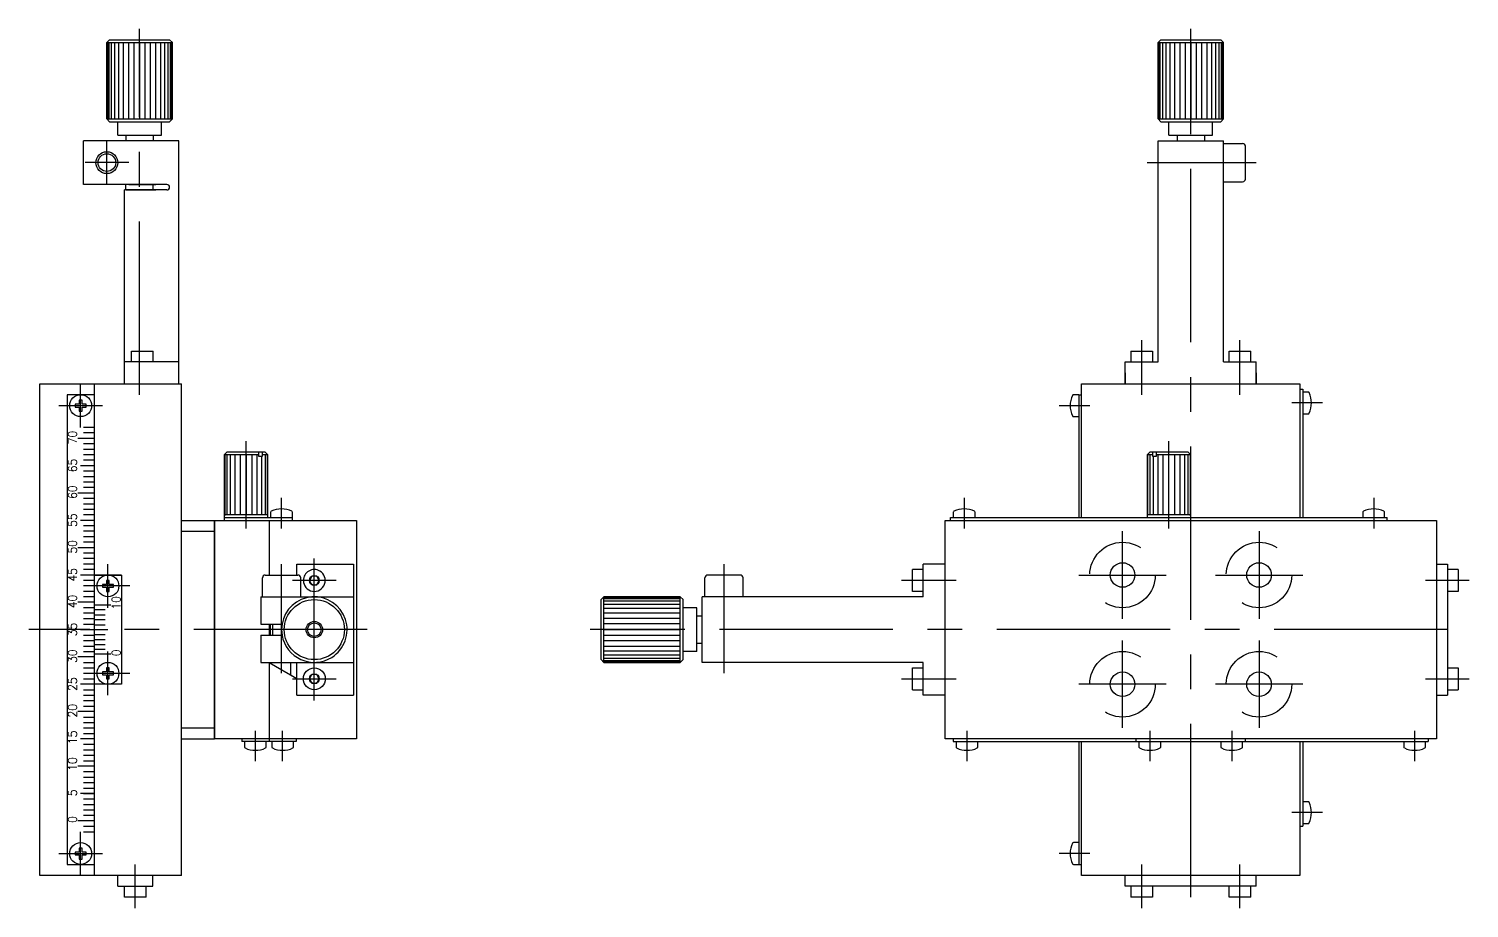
# Model space of a CAD drawing. Extents: x -135 to 410, y -135 to 204.
# Drawn here: x 145.9 to 409.8, y -51 to 110 of the extents above; entities that cross this region are included whole.
import ezdxf

# ---------------------------------------------------------------- set-up
doc = ezdxf.new("R2010")
doc.units = 0
doc.linetypes.add('CENTER', pattern=[50.8, 31.75, -6.35, 6.35, -6.35])
doc.linetypes.add('DASHED', pattern=[19.05, 12.7, -6.35])
doc.layers.get('0').update_dxf_attribs({"linetype": 'CONTINUOUS'})
doc.layers.add('CENTER', color=1, linetype='CENTER')
doc.styles.add('CONVERTER_1', font='txt.shx', dxfattribs={"width": 0.9})

msp = doc.modelspace()

# ---------------------------------------------------------------- linework, layer by layer
at = {"color": 7, "linetype": 'CONTINUOUS'}
for p, q in [((160.72, 108), (160.22, 107.5)), ((160.22, 107.5), (160.22, 93.5)), ((160.22, 93.5), (160.22, 107.5)), ((160.22, 107.5), (166.22, 107.5)), ((160.31, 107.5), (160.31, 93.5)), ((160.58, 107.5), (160.58, 93.5)), ((160.72, 108), (164.22, 108)), ((161.03, 107.5), (161.03, 93.5)), ((161.63, 107.5), (161.63, 93.5)), ((162.37, 107.5), (162.37, 93.5)), ((163.22, 107.5), (163.22, 93.5)), ((164.2, 107.5), (164.2, 93.5)), ((164.22, 108), (168.22, 108)), ((165.18, 107.5), (165.18, 93.5)), ((166.22, 107.5), (166.22, 93.5)), ((166.22, 107.5), (167.26, 107.5)), ((167.26, 93.5), (167.26, 107.5)), ((167.26, 107.5), (168.24, 107.5)), ((168.22, 108), (168.42, 108)), ((168.24, 93.5), (168.24, 107.5)), ((168.24, 107.5), (169.22, 107.5)), ((168.42, 108), (171.72, 108)), ((169.22, 93.5), (169.22, 107.5)), ((169.22, 107.5), (170.08, 107.5)), ((170.08, 93.5), (170.08, 107.5)), ((170.08, 107.5), (170.82, 107.5)), ((170.82, 93.5), (170.82, 107.5)), ((170.82, 107.5), (171.42, 107.5)), ((171.42, 93.5), (171.42, 107.5)), ((171.42, 107.5), (171.86, 107.5)), ((171.72, 108), (172.22, 107.5)), ((171.86, 93.5), (171.86, 107.5)), ((171.86, 107.5), (172.13, 107.5)), ((172.13, 93.5), (172.13, 107.5)), ((172.13, 107.5), (172.22, 107.5)), ((172.22, 93.5), (172.22, 107.5)), ((353.26, 108), (352.76, 107.5)), ((352.76, 93.5), (352.76, 107.5)), ((352.76, 107.5), (352.76, 93.5)), ((352.76, 107.5), (358.76, 107.5)), ((352.85, 107.5), (352.85, 93.5)), ((353.12, 107.5), (353.12, 93.5)), ((353.26, 108), (356.76, 108)), ((353.56, 107.5), (353.56, 93.5)), ((354.16, 107.5), (354.16, 93.5)), ((354.9, 107.5), (354.9, 93.5)), ((355.76, 107.5), (355.76, 93.5)), ((356.73, 107.5), (356.73, 93.5)), ((356.76, 108), (360.76, 108)), ((357.71, 107.5), (357.71, 93.5)), ((358.76, 107.5), (358.76, 93.5)), ((358.76, 107.5), (359.8, 107.5)), ((359.8, 93.5), (359.8, 107.5)), ((359.8, 107.5), (360.78, 107.5)), ((360.76, 108), (360.96, 108)), ((360.78, 93.5), (360.78, 107.5)), ((360.78, 107.5), (361.76, 107.5)), ((360.96, 108), (364.26, 108)), ((361.76, 93.5), (361.76, 107.5)), ((361.76, 107.5), (362.61, 107.5)), ((362.61, 93.5), (362.61, 107.5)), ((362.61, 107.5), (363.35, 107.5)), ((363.35, 93.5), (363.35, 107.5)), ((363.35, 107.5), (363.95, 107.5)), ((363.95, 93.5), (363.95, 107.5)), ((363.95, 107.5), (364.39, 107.5)), ((364.26, 108), (364.76, 107.5)), ((364.39, 93.5), (364.39, 107.5)), ((364.39, 107.5), (364.66, 107.5)), ((364.66, 93.5), (364.66, 107.5)), ((364.66, 107.5), (364.76, 107.5)), ((364.76, 93.5), (364.76, 107.5)), ((160.22, 93.5), (166.22, 93.5)), ((160.22, 93.5), (160.31, 93.5)), ((160.72, 93), (160.22, 93.5)), ((160.31, 93.5), (160.58, 93.5)), ((160.58, 93.5), (161.03, 93.5)), ((160.72, 93), (171.72, 93)), ((162.22, 90.5), (162.22, 93)), ((162.22, 93), (170.22, 93)), ((162.22, 90.5), (162.22, 93)), ((166.22, 93.5), (167.26, 93.5)), ((167.26, 93.5), (168.24, 93.5)), ((168.24, 93.5), (169.22, 93.5)), ((169.22, 93.5), (170.08, 93.5)), ((170.08, 93.5), (170.82, 93.5)), ((170.22, 90.5), (170.22, 93)), ((170.82, 93.5), (171.42, 93.5)), ((171.42, 93.5), (171.86, 93.5)), ((172.22, 93.5), (171.72, 93)), ((171.86, 93.5), (172.13, 93.5)), ((172.13, 93.5), (172.22, 93.5)), ((352.76, 93.5), (358.76, 93.5)), ((353.26, 93), (352.76, 93.5)), ((353.26, 93), (364.26, 93)), ((354.76, 93), (362.76, 93)), ((354.76, 90.5), (354.76, 93)), ((354.76, 90.5), (354.76, 93)), ((358.76, 93.5), (359.8, 93.5)), ((359.8, 93.5), (360.78, 93.5)), ((360.78, 93.5), (361.76, 93.5)), ((361.76, 93.5), (362.61, 93.5)), ((362.61, 93.5), (363.35, 93.5)), ((362.76, 90.5), (362.76, 93)), ((363.35, 93.5), (363.95, 93.5)), ((363.95, 93.5), (364.39, 93.5)), ((364.76, 93.5), (364.26, 93)), ((364.39, 93.5), (364.66, 93.5)), ((364.66, 93.5), (364.76, 93.5)), ((162.22, 90.5), (170.22, 90.5)), ((162.22, 90.5), (163.72, 90.5)), ((163.72, 90.5), (163.72, 89.5)), ((163.72, 90.5), (168.72, 90.5)), ((168.72, 90.5), (168.72, 89.5)), ((168.72, 90.5), (170.22, 90.5)), ((354.76, 90.5), (362.76, 90.5)), ((354.76, 90.5), (356.26, 90.5)), ((356.26, 90.5), (361.26, 90.5)), ((356.26, 90.5), (356.26, 89.5)), ((361.26, 90.5), (362.76, 90.5)), ((361.26, 90.5), (361.26, 89.5)), ((155.92, 85.5), (155.92, 89.5)), ((160.22, 89.5), (155.92, 89.5)), ((163.72, 89.5), (160.22, 89.5)), ((164.22, 89.5), (163.72, 89.5)), ((168.72, 89.5), (164.22, 89.5)), ((169.22, 89.5), (168.72, 89.5)), ((171.72, 89.5), (169.22, 89.5)), ((173.42, 89.5), (171.72, 89.5)), ((173.42, 89.5), (171.72, 89.5)), ((173.42, 49), (173.42, 89.5)), ((352.76, 81.5), (352.76, 89.5)), ((352.76, 89.5), (364.76, 89.5)), ((364.76, 49), (364.76, 89.5)), ((364.76, 89), (368.26, 89)), ((368.76, 82.5), (368.76, 88.5)), ((155.92, 81.5), (155.92, 85.5)), ((364.76, 82), (368.26, 82)), ((160.22, 81.5), (155.92, 81.5)), ((164.22, 81.5), (160.22, 81.5)), ((163.42, 49), (163.42, 80.5)), ((163.72, 80.5), (163.42, 80.5)), ((163.62, 80.5), (163.52, 80.5)), ((163.72, 80.5), (163.62, 80.5)), ((163.72, 80.5), (163.72, 81.5)), ((168.72, 80.5), (163.72, 80.5)), ((164.22, 80.5), (163.72, 80.5)), ((163.72, 80.5), (164.22, 80.5)), ((168.72, 81.5), (164.22, 81.5)), ((164.22, 81.5), (165.72, 81.5)), ((164.22, 80.5), (168.72, 80.5)), ((165.72, 81.5), (167.72, 81.5)), ((167.72, 81.5), (169.22, 81.5)), ((169.22, 81.5), (168.72, 81.5)), ((168.72, 80.5), (168.72, 81.5)), ((171.22, 80.5), (168.72, 80.5)), ((168.72, 80.5), (169.22, 80.5)), ((171.22, 81.5), (169.22, 81.5)), ((352.76, 49), (352.76, 81.5)), ((164.72, 49), (164.72, 51)), ((164.72, 51), (168.72, 51)), ((168.72, 49), (168.72, 51)), ((347.76, 51), (347.76, 49)), ((347.76, 51), (351.76, 51)), ((351.76, 51), (351.76, 49)), ((365.76, 51), (369.76, 51)), ((365.76, 49), (365.76, 51)), ((369.76, 49), (369.76, 51)), ((163.42, 45), (163.42, 49)), ((173.42, 49), (163.42, 49)), ((173.42, 45), (173.42, 49)), ((346.76, 49), (351.76, 49)), ((346.76, 49), (347.76, 49)), ((346.76, 45), (346.76, 49)), ((347.76, 49), (351.76, 49)), ((351.76, 49), (352.76, 49)), ((364.76, 49), (370.76, 49)), ((365.76, 49), (369.76, 49)), ((370.76, 45), (370.76, 49)), ((147.92, -45), (147.92, 45)), ((147.92, 45), (173.92, 45)), ((157.92, 45), (157.92, -43)), ((157.92, 45), (157.92, 43)), ((163.52, 45), (171.72, 45)), ((163.62, 45), (169.82, 45)), ((171.72, 45), (173.42, 45)), ((173.42, 45), (173.92, 45)), ((173.92, 20), (173.92, 45)), ((338.76, 45), (378.76, 45)), ((338.76, 20.5), (338.76, 45)), ((346.76, 47), (346.76, 45)), ((370.76, 47), (370.76, 45)), ((378.76, 45), (378.76, 44)), ((152.92, 43), (152.92, 0)), ((157.92, 43), (152.92, 43)), ((157.92, 43), (152.92, 43)), ((157.92, 43), (157.92, -45)), ((338.26, 43), (337.27, 43)), ((338.26, 43), (338.26, 20.5)), ((338.26, 43), (338.76, 43)), ((378.76, 44), (378.76, 20.5)), ((378.76, 44), (379.26, 44)), ((378.76, 44), (379.26, 44)), ((379.26, 44), (379.26, 20.5)), ((380.25, 43.5), (379.26, 43.5)), ((155.17, 41.25), (154.42, 41.25)), ((154.42, 41.25), (154.42, 40.75)), ((155.17, 41.25), (154.42, 41.25)), ((154.42, 41.25), (154.42, 40.75)), ((154.42, 40.75), (155.17, 40.75)), ((154.42, 40.75), (155.17, 40.75)), ((155.67, 42), (155.17, 42)), ((155.17, 42), (155.17, 41.25)), ((155.67, 42), (155.17, 42)), ((155.17, 42), (155.17, 41.25)), ((155.17, 40.75), (155.17, 40)), ((155.17, 40.75), (155.17, 40)), ((155.17, 40), (155.67, 40)), ((155.17, 40), (155.67, 40)), ((155.67, 41.25), (155.67, 42)), ((155.67, 41.25), (155.67, 42)), ((156.42, 41.25), (155.67, 41.25)), ((156.42, 41.25), (155.67, 41.25)), ((155.67, 40), (155.67, 40.75)), ((155.67, 40.75), (156.42, 40.75)), ((155.67, 40), (155.67, 40.75)), ((155.67, 40.75), (156.42, 40.75)), ((156.42, 40.75), (156.42, 41.25)), ((156.42, 40.75), (156.42, 41.25)), ((157.92, 37), (155.92, 37)), ((337.27, 39), (338.26, 39)), ((379.26, 39.5), (380.25, 39.5)), ((157.92, 35), (154.92, 35)), ((157.92, 36), (155.92, 36)), ((157.92, 34), (155.92, 34)), ((157.92, 33), (155.92, 33)), ((157.92, 32), (155.92, 32)), ((181.72, 32), (182.22, 32.5)), ((188.08, 32), (181.72, 32)), ((181.72, 32), (181.72, 20)), ((181.86, 21), (181.86, 32)), ((189.22, 32.5), (182.22, 32.5)), ((182.26, 21), (182.26, 32)), ((182.89, 21), (182.89, 32)), ((183.72, 21), (183.72, 32)), ((184.69, 21), (184.69, 32)), ((185.72, 32), (185.72, 21)), ((186.76, 32), (186.76, 21)), ((187.72, 32), (187.72, 21)), ((188.08, 31.7), (188.08, 32.5)), ((188.65, 31.7), (188.08, 31.7)), ((188.55, 31.7), (188.55, 21)), ((188.65, 32.5), (188.65, 31.7)), ((189.72, 32), (188.65, 32)), ((189.19, 32), (189.19, 21)), ((189.22, 32.5), (189.72, 32)), ((189.59, 32), (189.59, 21)), ((189.72, 20.5), (189.72, 32)), ((350.76, 32), (351.26, 32.5)), ((350.76, 32), (350.76, 20.5)), ((351.83, 32), (350.76, 32)), ((350.89, 21), (350.89, 32)), ((358.26, 32.5), (351.26, 32.5)), ((351.29, 21), (351.29, 32)), ((351.83, 31.7), (351.83, 32.5)), ((352.39, 31.7), (351.83, 31.7)), ((351.93, 21), (351.93, 31.7)), ((352.39, 32.5), (352.39, 31.7)), ((358.76, 32), (352.39, 32)), ((352.76, 21), (352.76, 32)), ((353.72, 21), (353.72, 32)), ((354.76, 21), (354.76, 32)), ((355.79, 32), (355.79, 21)), ((356.76, 32), (356.76, 21)), ((357.58, 32), (357.58, 21)), ((358.22, 32), (358.22, 21)), ((358.26, 32.5), (358.76, 32)), ((358.62, 32), (358.62, 21)), ((358.76, 21), (358.76, 32)), ((157.92, 30), (155.42, 30)), ((157.92, 31), (155.92, 31)), ((157.92, 29), (155.92, 29)), ((157.92, 28), (155.92, 28)), ((157.92, 27), (155.92, 27)), ((157.92, 25), (154.92, 25)), ((157.92, 26), (155.92, 26)), ((157.92, 24), (155.92, 24)), ((157.92, 23), (155.92, 23)), ((157.92, 22), (155.92, 22)), ((190.22, 21.49), (190.22, 20.5)), ((194.22, 20.5), (194.22, 21.49)), ((315.26, 21.49), (315.26, 20.5)), ((319.26, 20.5), (319.26, 21.49)), ((390.26, 21.49), (390.26, 20.5)), ((394.26, 20.5), (394.26, 21.49)), ((157.92, 20), (155.42, 20)), ((157.92, 21), (155.92, 21)), ((157.92, 19), (155.92, 19)), ((173.92, -20), (173.92, 20)), ((173.92, 20), (179.92, 20)), ((179.92, 20), (179.92, 0)), ((179.92, 0), (179.92, 20)), ((179.92, 20), (205.92, 20)), ((189.72, 21), (181.72, 21)), ((181.72, 21), (181.97, 21)), ((181.72, 20.5), (194.22, 20.5)), ((189.92, 20), (189.92, 10)), ((194.22, 20), (194.22, 20.5)), ((205.92, 20), (205.92, -20)), ((313.76, 20), (403.76, 20)), ((313.76, -20), (313.76, 20)), ((314.76, 20.5), (338.26, 20.5)), ((314.76, 20), (314.76, 20.5)), ((314.76, 20), (314.76, 20.5)), ((338.26, 20.5), (378.76, 20.5)), ((358.76, 21), (350.76, 21)), ((358.51, 21), (358.76, 21)), ((358.76, 20.5), (358.76, 21)), ((378.76, 20.5), (379.26, 20.5)), ((379.26, 20.5), (394.76, 20.5)), ((394.76, 20), (394.76, 20.5)), ((403.76, 20), (403.76, -20)), ((157.92, 18), (155.92, 18)), ((157.92, 17), (155.92, 17)), ((157.92, 16), (155.92, 16)), ((173.92, 18), (179.92, 18)), ((157.92, 15), (154.92, 15)), ((157.92, 14), (155.92, 14)), ((157.92, 13), (155.92, 13)), ((157.92, 12), (155.92, 12)), ((157.92, 11), (155.92, 11)), ((195.02, 10), (195.02, 12)), ((195.02, 12), (198.22, 12)), ((198.22, 12), (205.42, 12)), ((205.42, 12), (205.42, -12)), ((307.76, 7), (307.76, 11)), ((309.76, 11), (307.76, 11)), ((309.76, 6), (309.76, 12)), ((313.76, 12), (309.76, 12)), ((403.76, 12), (405.76, 12)), ((405.76, 12), (405.76, -12)), ((405.76, 12), (405.76, 11)), ((407.76, 11), (405.76, 11)), ((407.76, 11), (407.76, 7)), ((162.92, 10), (155.42, 10)), ((157.92, 9), (155.92, 9)), ((157.92, 8), (155.92, 8)), ((162.92, 10), (157.92, 10)), ((157.92, 10), (162.92, 10)), ((159.42, 8.25), (159.42, 7.75)), ((160.17, 8.25), (159.42, 8.25)), ((160.17, 9), (160.17, 8.25)), ((160.67, 9), (160.17, 9)), ((160.67, 8.25), (160.67, 9)), ((161.42, 8.25), (160.67, 8.25)), ((161.42, 7.75), (161.42, 8.25)), ((162.92, 10), (162.92, 0)), ((188.72, 6), (188.72, 9.5)), ((189.22, 10), (189.92, 10)), ((189.92, 10), (194.22, 10)), ((194.22, 10), (195.22, 10)), ((195.72, 6), (195.72, 9.5)), ((197.77, 9.78), (197.32, 9)), ((197.77, 8.22), (197.32, 9)), ((198.67, 9.78), (197.77, 9.78)), ((197.77, 8.22), (198.67, 8.22)), ((199.12, 9), (198.67, 9.78)), ((198.67, 8.22), (199.12, 9)), ((269.76, 6), (269.76, 9.5)), ((276.26, 10), (270.26, 10)), ((276.76, 6), (276.76, 9.5)), ((157.92, 7), (155.92, 7)), ((157.92, 6), (155.92, 6)), ((159.42, 7.75), (160.17, 7.75)), ((160.17, 7.75), (160.17, 7)), ((160.17, 7), (160.67, 7)), ((160.67, 7.75), (161.42, 7.75)), ((160.67, 7), (160.67, 7.75)), ((188.42, 6), (188.72, 6)), ((188.42, 6), (188.42, 1)), ((188.72, 6), (194.22, 6)), ((194.22, 6), (195.72, 6)), ((195.72, 6), (205.42, 6)), ((250.76, 5.5), (251.26, 6)), ((250.76, 2.2), (250.76, 5.5)), ((265.26, 6), (251.26, 6)), ((251.26, 5.91), (251.26, 6)), ((265.26, 5.91), (251.26, 5.91)), ((251.26, 5.64), (251.26, 5.91)), ((265.26, 5.64), (251.26, 5.64)), ((251.26, 5.2), (251.26, 5.64)), ((265.26, 5.91), (265.26, 6)), ((265.26, 6), (265.76, 5.5)), ((265.26, 5.64), (265.26, 5.91)), ((265.26, 5.2), (265.26, 5.64)), ((265.76, -5.5), (265.76, 5.5)), ((309.76, 6), (269.26, 6)), ((269.26, -6), (269.26, 6)), ((309.76, 7), (307.76, 7)), ((407.76, 7), (405.76, 7)), ((157.92, 5), (154.92, 5)), ((157.92, 4), (155.92, 4)), ((157.92, 3), (155.92, 3)), ((160.92, 4.5), (157.92, 4.5)), ((159.92, 3.6), (157.92, 3.6)), ((157.92, 2.7), (159.92, 2.7)), ((265.26, 5.2), (251.26, 5.2)), ((251.26, 4.6), (251.26, 5.2)), ((265.26, 4.6), (251.26, 4.6)), ((251.26, 3.86), (251.26, 4.6)), ((265.26, 3.86), (251.26, 3.86)), ((251.26, 3), (251.26, 3.86)), ((265.26, 3), (251.26, 3)), ((251.26, 2.02), (251.26, 3)), ((265.26, 4.6), (265.26, 5.2)), ((265.26, 3.86), (265.26, 4.6)), ((265.26, 3), (265.26, 3.86)), ((265.26, 2.02), (265.26, 3)), ((268.26, 4), (265.76, 4)), ((265.76, -4), (265.76, 4)), ((268.26, -4), (268.26, 4)), ((268.26, 2.5), (268.26, 4)), ((152.92, 0), (152.92, -43)), ((155.42, 0), (160.42, 0)), ((157.92, 2), (155.92, 2)), ((155.92, 1), (157.92, 1)), ((159.92, 1.8), (157.92, 1.8)), ((157.92, 0.9), (159.92, 0.9)), ((162.92, 0), (162.92, -10)), ((179.92, 0), (179.92, -20)), ((179.92, -20), (179.92, 0)), ((188.42, 1), (192.31, 1)), ((189.92, 1), (189.92, -1)), ((190.22, -1), (190.22, 1)), ((190.22, 1), (190.6, 1)), ((190.6, 1), (191.51, 1)), ((250.76, 2), (250.76, 2.2)), ((250.76, -2), (250.76, 2)), ((265.26, 2.02), (251.26, 2.02)), ((251.26, 1.04), (251.26, 2.02)), ((265.26, 1.04), (251.26, 1.04)), ((251.26, 0), (251.26, 1.04)), ((251.26, -6), (251.26, 0)), ((251.26, 0), (265.26, 0)), ((265.26, 1.04), (265.26, 2.02)), ((265.26, 0), (265.26, 1.04)), ((265.26, -6), (265.26, 0)), ((268.26, -2.5), (268.26, 2.5)), ((268.26, 2.5), (269.26, 2.5)), ((155.92, -1), (157.92, -1)), ((155.92, -2), (157.92, -2)), ((157.92, -0.9), (159.92, -0.9)), ((157.92, -1.8), (159.92, -1.8)), ((188.42, -1), (192.31, -1)), ((188.42, -1), (188.42, -6)), ((190.22, -1), (190.6, -1)), ((190.6, -1), (191.51, -1)), ((250.76, -5.5), (250.76, -2)), ((251.26, -1.04), (265.26, -1.04)), ((251.26, -2.02), (265.26, -2.02)), ((268.26, -2.5), (269.26, -2.5)), ((268.26, -4), (268.26, -2.5)), ((157.92, -5), (154.92, -5)), ((155.92, -3), (157.92, -3)), ((155.92, -4), (157.92, -4)), ((157.92, -2.7), (159.92, -2.7)), ((157.92, -3.6), (159.92, -3.6)), ((160.92, -4.5), (157.92, -4.5)), ((251.26, -3), (265.26, -3)), ((251.26, -3.86), (265.26, -3.86)), ((251.26, -4.6), (265.26, -4.6)), ((251.26, -5.2), (265.26, -5.2)), ((268.26, -4), (265.76, -4)), ((268.26, -4), (265.76, -4)), ((155.92, -6), (157.92, -6)), ((155.92, -7), (157.92, -7)), ((159.42, -7.75), (159.42, -8.25)), ((160.17, -7.75), (159.42, -7.75)), ((160.17, -7), (160.17, -7.75)), ((160.67, -7), (160.17, -7)), ((160.67, -7.75), (160.67, -7)), ((161.42, -7.75), (160.67, -7.75)), ((161.42, -8.25), (161.42, -7.75)), ((188.42, -6), (193.92, -6)), ((189.92, -6), (189.92, -20.5)), ((189.92, -6), (195.02, -8.94)), ((193.92, -8.31), (193.92, -6)), ((193.92, -6), (194.22, -6)), ((194.22, -6), (205.42, -6)), ((195.02, -8.94), (195.02, -6)), ((250.76, -5.5), (251.26, -6)), ((251.26, -5.64), (265.26, -5.64)), ((251.26, -5.91), (265.26, -5.91)), ((251.26, -6), (265.26, -6)), ((265.26, -6), (251.26, -6)), ((265.76, -5.5), (265.26, -6)), ((277.26, -6), (269.26, -6)), ((309.76, -6), (277.26, -6)), ((307.76, -7), (309.76, -7)), ((307.76, -11), (307.76, -7)), ((309.76, -7), (309.76, -6)), ((309.76, -12), (309.76, -7)), ((405.76, -7), (407.76, -7)), ((407.76, -7), (407.76, -11)), ((162.92, -10), (155.42, -10)), ((155.92, -8), (157.92, -8)), ((155.92, -9), (157.92, -9)), ((162.92, -10), (157.92, -10)), ((159.42, -8.25), (160.17, -8.25)), ((160.17, -8.25), (160.17, -9)), ((160.17, -9), (160.67, -9)), ((160.67, -8.25), (161.42, -8.25)), ((160.67, -9), (160.67, -8.25)), ((193.92, -8.31), (194.22, -8.48)), ((195.02, -12), (195.02, -8.94)), ((197.32, -9), (197.77, -8.22)), ((197.32, -9), (197.77, -9.78)), ((198.67, -8.22), (197.77, -8.22)), ((197.77, -9.78), (198.67, -9.78)), ((199.12, -9), (198.67, -8.22)), ((198.67, -9.78), (199.12, -9)), ((155.92, -11), (157.92, -11)), ((155.92, -12), (157.92, -12)), ((155.92, -13), (157.92, -13)), ((195.02, -12), (205.42, -12)), ((307.76, -11), (309.76, -11)), ((309.76, -12), (309.76, -11)), ((313.76, -12), (309.76, -12)), ((403.76, -12), (405.76, -12)), ((405.76, -11), (407.76, -11)), ((157.92, -15), (154.92, -15)), ((155.92, -14), (157.92, -14)), ((155.92, -16), (157.92, -16)), ((155.92, -17), (157.92, -17)), ((155.92, -18), (157.92, -18)), ((173.92, -18), (179.92, -18)), ((157.92, -20), (155.42, -20)), ((155.92, -19), (157.92, -19)), ((155.92, -21), (157.92, -21)), ((155.92, -21), (157.92, -21)), ((173.92, -45), (173.92, -20)), ((173.92, -20), (179.92, -20)), ((205.92, -20), (179.92, -20)), ((184.92, -20), (184.92, -20.5)), ((194.92, -20.5), (184.92, -20.5)), ((185.42, -20.5), (185.42, -21.49)), ((189.42, -21.49), (189.42, -20.5)), ((190.42, -20.5), (190.42, -21.49)), ((194.42, -21.49), (194.42, -20.5)), ((194.92, -20), (194.62, -20)), ((194.92, -20), (194.92, -20.5)), ((348.76, -20), (313.76, -20)), ((315.26, -20), (315.26, -20.5)), ((315.26, -20), (315.26, -20.5)), ((315.26, -20.5), (338.26, -20.5)), ((315.76, -20.5), (315.76, -21.49)), ((315.76, -20.5), (315.76, -21.49)), ((319.76, -21.49), (319.76, -20.5)), ((338.26, -20.5), (338.26, -43)), ((338.26, -20.5), (348.76, -20.5)), ((338.76, -45), (338.76, -20.5)), ((368.76, -20), (348.76, -20)), ((348.76, -20.5), (348.76, -20)), ((348.76, -20.5), (368.76, -20.5)), ((349.26, -20.5), (349.26, -21.49)), ((353.26, -21.49), (353.26, -20.5)), ((364.26, -20.5), (364.26, -21.49)), ((368.26, -21.49), (368.26, -20.5)), ((403.76, -20), (368.76, -20)), ((368.76, -20.5), (368.76, -20)), ((368.76, -20.5), (378.76, -20.5)), ((378.76, -20.5), (378.76, -45)), ((378.76, -20.5), (379.26, -20.5)), ((379.26, -20.5), (379.26, -36)), ((379.26, -20.5), (402.26, -20.5)), ((397.76, -20.5), (397.76, -21.49)), ((401.76, -21.49), (401.76, -20.5)), ((402.26, -20), (402.26, -20.5)), ((155.92, -22), (157.92, -22)), ((155.92, -22), (157.92, -22)), ((155.92, -23), (157.92, -23)), ((155.92, -23), (157.92, -23)), ((157.92, -25), (154.92, -25)), ((155.92, -24), (157.92, -24)), ((155.92, -24), (157.92, -24)), ((155.92, -26), (157.92, -26)), ((157.92, -25), (157.92, -30)), ((155.92, -27), (157.92, -27)), ((155.92, -28), (157.92, -28)), ((155.92, -29), (157.92, -29)), ((157.92, -30), (155.42, -30)), ((155.92, -30), (157.92, -30)), ((155.92, -30), (157.92, -30)), ((155.92, -31), (157.92, -31)), ((155.92, -31), (157.92, -31)), ((380.25, -31.5), (379.26, -31.5)), ((155.92, -32), (157.92, -32)), ((155.92, -32), (157.92, -32)), ((155.92, -33), (157.92, -33)), ((155.92, -33), (157.92, -33)), ((155.92, -33), (157.92, -33)), ((155.92, -34), (157.92, -34)), ((157.92, -35), (154.92, -35)), ((155.92, -36), (157.92, -36)), ((155.92, -36), (157.92, -36)), ((378.76, -36), (379.26, -36)), ((379.26, -35.5), (380.25, -35.5)), ((155.92, -37), (157.92, -37)), ((338.26, -39), (337.27, -39)), ((155.17, -40.75), (154.42, -40.75)), ((154.42, -40.75), (154.42, -41.25)), ((155.17, -40.75), (154.42, -40.75)), ((154.42, -40.75), (154.42, -41.25)), ((154.42, -41.25), (155.17, -41.25)), ((154.42, -41.25), (155.17, -41.25)), ((155.67, -40), (155.17, -40)), ((155.17, -40), (155.17, -40.75)), ((155.67, -40), (155.17, -40)), ((155.17, -40), (155.17, -40.75)), ((155.17, -41.25), (155.17, -42)), ((155.17, -41.25), (155.17, -42)), ((155.17, -42), (155.67, -42)), ((155.17, -42), (155.67, -42)), ((155.67, -40.75), (155.67, -40)), ((155.67, -40.75), (155.67, -40)), ((156.42, -40.75), (155.67, -40.75)), ((156.42, -40.75), (155.67, -40.75)), ((155.67, -42), (155.67, -41.25)), ((155.67, -41.25), (156.42, -41.25)), ((155.67, -42), (155.67, -41.25)), ((155.67, -41.25), (156.42, -41.25)), ((155.92, -41), (157.42, -41)), ((156.42, -41.25), (156.42, -40.75)), ((156.42, -41.25), (156.42, -40.75)), ((152.92, -43), (157.92, -43)), ((152.92, -43), (157.92, -43)), ((152.92, -43), (157.92, -43)), ((152.92, -43), (157.92, -43)), ((157.92, -43), (157.92, -45)), ((157.92, -43), (157.92, -45)), ((337.27, -43), (338.26, -43)), ((337.27, -43), (338.26, -43)), ((338.26, -43), (338.76, -43)), ((160.92, -45), (147.92, -45)), ((173.92, -45), (155.42, -45)), ((161.42, -45), (160.92, -45)), ((162.22, -47), (162.22, -45)), ((162.22, -47), (168.62, -47)), ((163.42, -49), (163.42, -47)), ((167.42, -49), (167.42, -47)), ((168.62, -47), (168.62, -45)), ((378.76, -45), (338.76, -45)), ((378.76, -45), (338.76, -45)), ((346.76, -47), (346.76, -45)), ((370.76, -47), (346.76, -47)), ((347.76, -47), (346.76, -47)), ((347.76, -47), (347.76, -49)), ((351.76, -47), (351.76, -49)), ((365.76, -49), (365.76, -47)), ((369.76, -49), (369.76, -47)), ((370.76, -47), (370.76, -45)), ((167.42, -49), (163.42, -49)), ((351.76, -49), (347.76, -49)), ((369.76, -49), (365.76, -49))]:
    msp.add_line(p, q, dxfattribs=at)
at = {"color": 3, "linetype": 'CONTINUOUS'}
msp.add_line((190.6, -1), (190.6, 1), dxfattribs=at)
for centre, radius in [((160.22, 85.5), 2), ((198.22, 0), 1.5)]:
    msp.add_circle(centre, radius, dxfattribs=at)
at = {"color": 7, "linetype": 'CONTINUOUS'}
for centre, radius in [((160.22, 85.5), 1.62), ((155.42, 41), 2), ((155.42, 41), 2), ((346.26, 10), 2.25), ((371.26, 10), 2.25), ((160.42, 8), 2), ((198.22, 9), 0.9), ((198.22, 0), 5.5), ((198.22, 0), 1.23), ((160.42, -8), 2), ((198.22, -9), 2), ((346.26, -10), 2.25), ((371.26, -10), 2.25), ((198.22, -9), 0.9), ((155.42, -41), 2), ((155.42, -41), 2)]:
    msp.add_circle(centre, radius, dxfattribs=at)
at = {"color": 3, "linetype": 'DASHED'}
for centre in [(346.26, 10), (371.26, 10), (346.26, -10), (371.26, -10)]:
    msp.add_circle(centre, 6, dxfattribs=at)
at = {"color": 7, "linetype": 'CONTINUOUS'}
for centre, radius, start, end in [((368.26, 88.5), 0.5, 0, 90), ((368.26, 82.5), 0.5, 270, 0), ((171.22, 81), 0.5, 0, 90), ((171.22, 81), 0.5, 270, 0), ((341.01, 41), 4.35, 154.3284, 205.6716), ((337.27, 42.8), 0.2, 90, 154.3284), ((380.25, 43.3), 0.2, 25.6716, 90), ((376.5, 41.5), 4.35, 334.3284, 25.6716), ((380.25, 39.7), 0.2, 270, 334.3284), ((337.27, 39.2), 0.2, 205.6716, 270), ((190.42, 21.49), 0.2, 115.6716, 180), ((192.22, 17.75), 4.35, 64.3284, 115.6716), ((194.02, 21.49), 0.2, 0, 64.3284), ((315.46, 21.49), 0.2, 115.6716, 180), ((317.26, 17.75), 4.35, 64.3284, 115.6716), ((319.06, 21.49), 0.2, 0, 64.3284), ((390.46, 21.49), 0.2, 115.6716, 180), ((392.26, 17.75), 4.35, 64.3284, 115.6716), ((394.06, 21.49), 0.2, 0, 64.3284), ((198.22, 9), 2, 60, 180), ((198.22, 9), 2, 180, 60), ((189.22, 9.5), 0.5, 90, 180), ((195.22, 9.5), 0.5, 0, 90), ((270.26, 9.5), 0.5, 90, 180), ((276.26, 9.5), 0.5, 0, 90), ((198.22, 0), 6, 302.231, 170.4059), ((198.22, 0), 6, 170.4059, 189.5941), ((198.22, 0), 6, 189.5941, 302.231), ((185.62, -21.49), 0.2, 180, 244.3284), ((187.42, -17.75), 4.35, 244.3284, 295.6716), ((189.22, -21.49), 0.2, 295.6716, 0), ((190.62, -21.49), 0.2, 180, 244.3284), ((192.42, -17.75), 4.35, 244.3284, 295.6716), ((194.22, -21.49), 0.2, 295.6716, 0), ((315.96, -21.49), 0.2, 180, 244.3284), ((315.96, -21.49), 0.2, 180, 244.3284), ((317.76, -17.75), 4.35, 244.3284, 295.6716), ((319.56, -21.49), 0.2, 295.6716, 0), ((349.46, -21.49), 0.2, 180, 244.3284), ((351.26, -17.75), 4.35, 244.3284, 295.6716), ((353.06, -21.49), 0.2, 295.6716, 0), ((364.46, -21.49), 0.2, 180, 244.3284), ((366.26, -17.75), 4.35, 244.3284, 295.6716), ((368.06, -21.49), 0.2, 295.6716, 0), ((397.96, -21.49), 0.2, 180, 244.3284), ((399.76, -17.75), 4.35, 244.3284, 295.6716), ((401.56, -21.49), 0.2, 295.6716, 0), ((380.25, -31.7), 0.2, 25.6716, 90), ((376.5, -33.5), 4.35, 334.3284, 25.6716), ((380.25, -35.3), 0.2, 270, 334.3284), ((341.01, -41), 4.35, 154.3284, 205.6716), ((337.27, -39.2), 0.2, 90, 154.3284), ((337.27, -42.8), 0.2, 205.6716, 270), ((337.27, -42.8), 0.2, 205.6716, 270)]:
    msp.add_arc(centre, radius, start, end, dxfattribs=at)
at = {"layer": 'CENTER', "color": 1, "linetype": 'CENTER'}
for p, q in [((166.22, 43), (166.22, 110)), ((358.76, -49), (358.76, 110)), ((358.76, 93.5), (358.76, 107.5)), ((160.22, 81.5), (160.22, 89.5)), ((164.22, 85.5), (156.22, 85.5)), ((350.76, 85.5), (370.76, 85.5)), ((349.76, 53), (349.76, 43)), ((367.76, 43), (367.76, 53)), ((155.42, 37), (155.42, 45)), ((155.42, 39), (155.42, 43)), ((159.42, 41), (151.42, 41)), ((157.42, 41), (153.42, 41)), ((340.26, 41), (334.66, 41)), ((382.86, 41.5), (377.26, 41.5)), ((185.72, 18.5), (185.72, 34.5)), ((354.76, 18.5), (354.76, 34.5)), ((192.22, 18.5), (192.22, 24.1)), ((317.26, 24.1), (317.26, 18.5)), ((392.26, 24.1), (392.26, 18.5)), ((346.26, 2), (346.26, 18)), ((371.26, 18), (371.26, 2)), ((160.42, 4), (160.42, 12)), ((192.22, -8), (192.22, 12)), ((198.22, -13), (198.22, 13)), ((273.26, -8), (273.26, 12)), ((164.42, 8), (156.42, 8)), ((162.42, 8), (158.42, 8)), ((202.22, 9), (194.22, 9)), ((315.76, 9), (305.76, 9)), ((338.26, 10), (354.26, 10)), ((363.26, 10), (379.26, 10)), ((409.76, 9), (401.76, 9)), ((207.92, 0), (145.92, 0)), ((405.76, 0), (248.76, 0)), ((265.26, 0), (251.26, 0)), ((346.26, -18), (346.26, -2)), ((371.26, -2), (371.26, -18)), ((160.42, -12), (160.42, -4)), ((156.42, -8), (164.42, -8)), ((194.22, -9), (202.22, -9)), ((305.76, -9), (315.76, -9)), ((354.26, -10), (338.26, -10)), ((379.26, -10), (363.26, -10)), ((401.76, -9), (409.76, -9)), ((187.42, -24.1), (187.42, -18.5)), ((192.42, -24.1), (192.42, -18.5)), ((317.76, -18.5), (317.76, -24.1)), ((351.26, -18.5), (351.26, -24.1)), ((366.26, -18.5), (366.26, -24.1)), ((399.76, -18.5), (399.76, -24.1)), ((382.86, -33.5), (377.26, -33.5)), ((155.42, -45), (155.42, -37)), ((155.42, -43), (155.42, -39)), ((151.42, -41), (159.42, -41)), ((153.42, -41), (157.42, -41)), ((340.26, -41), (334.66, -41)), ((165.42, -51), (165.42, -43)), ((349.76, -43), (349.76, -51)), ((367.76, -51), (367.76, -43))]:
    msp.add_line(p, q, dxfattribs=at)

# ---------------------------------------------------------------- texts
at = {"color": 7, "linetype": 'CONTINUOUS', "style": 'CONVERTER_1', "width": 0.9}
for s, p in [('70', (154.72, 33.92)), ('65', (154.72, 28.8)), ('60', (154.72, 23.92)), ('55', (154.72, 18.8)), ('50', (154.72, 13.92)), ('45', (154.72, 8.8)), ('40', (154.72, 3.92)), ('10', (162.72, 3.66)), ('35', (154.72, -1.2)), ('30', (154.72, -6.08)), ('0', (162.72, -4.86)), ('25', (154.72, -11.2)), ('20', (154.72, -16.08)), ('15', (154.72, -20.96)), ('10', (154.72, -25.84)), ('5', (154.72, -30.48)), ('0', (154.72, -35.36))]:
    msp.add_text(s, height=1.6, rotation=90, dxfattribs=at).set_placement(p)

doc.saveas('drawing.dxf')
